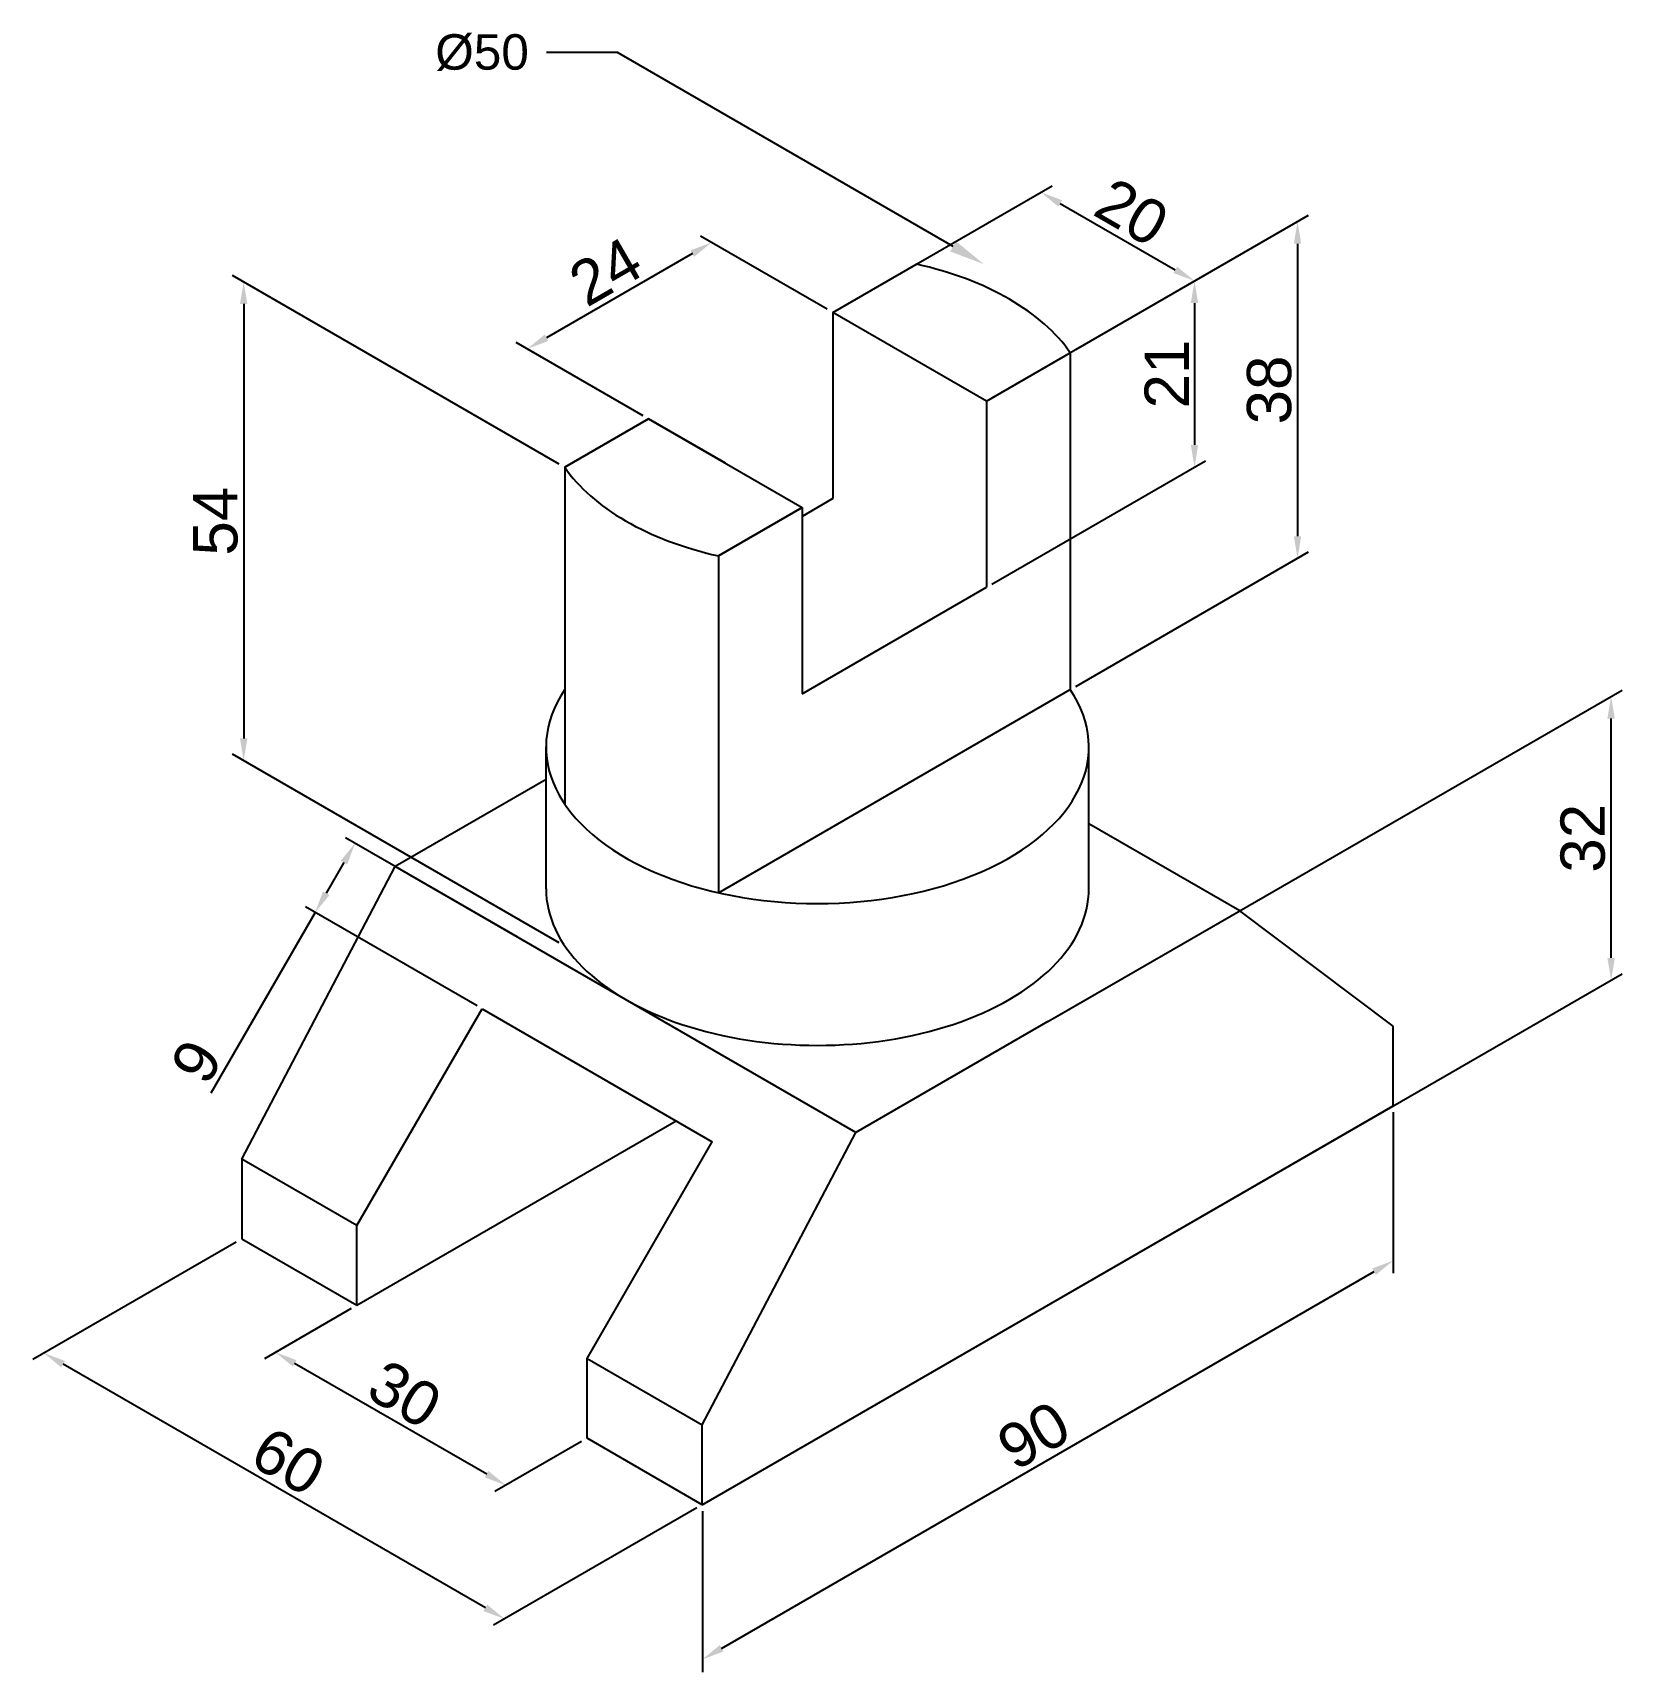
# Model space of a CAD drawing. Header units: millimetres. Extents: x 1641 to 1820, y 154 to 339.
import ezdxf
from ezdxf import colors
from ezdxf.entities.mleader import LeaderData, LeaderLine
from ezdxf.math import Vec2, Vec3

# ---------------------------------------------------------------- set-up
doc = ezdxf.new("R2010")
doc.units = ezdxf.units.MM
doc.styles.get("Standard").update_dxf_attribs({"font": 'arial.ttf'})
doc.dimstyles.new('ISO-25', dxfattribs={"dimtxt": 5, "dimasz": 2.5, "dimexe": 1.25, "dimexo": 0.625, "dimtad": 1, "dimtxsty": 'Standard', "dimcen": 2.5, "dimadec": 0, "dimazin": 0, "dimtfac": 1, "dimtmove": 0, "dimatfit": 3, "dimfxl": 1, "dimarcsym": 0})

# ---------------------------------------------------------------- blocks, each defined once
blk = doc.blocks.new('*D38')
at = {"color": 0, "lineweight": -2, "transparency": 16777216}
for p, q in [((1695.59, 237.27), (1676.23, 248.45)), ((1676.06, 245.66), (1674.06, 242.2)), ((1691.09, 229.48), (1671.73, 240.66)), ((1672.81, 240.03), (1661.06, 219.66))]:
    blk.add_line(p, q, dxfattribs=at)
at = {"color": 0, "transparency": 16777216}
for points in [[(1675.7, 245.87), (1676.43, 245.45), (1677.31, 247.83)], [(1673.7, 242.4), (1674.43, 241.99), (1672.81, 240.03)]]:
    blk.add_solid(points, dxfattribs=at)
at = {"layer": 'Defpoints', "color": 0, "transparency": 16777216}
for p in [(1672.81, 240.03), (1696.13, 236.96), (1691.63, 229.17)]:
    blk.add_point(p, dxfattribs=at)
at = {"color": 0, "transparency": 16777216, "insert": (1659.44, 223.22), "char_height": 5, "attachment_point": 5, "rotation": 60}
blk.add_mtext('9', dxfattribs=at)
blk = doc.blocks.new('*D39')
at = {"color": 0, "lineweight": -2, "transparency": 16777216}
for p, q in [((1794.43, 217.49), (1794.43, 199.32)), ((1718.65, 157.01), (1792.26, 199.51)), ((1716.49, 172.49), (1716.49, 154.32))]:
    blk.add_line(p, q, dxfattribs=at)
at = {"color": 0, "transparency": 16777216}
for points in [[(1792.05, 199.87), (1792.47, 199.15), (1794.43, 200.76)], [(1718.44, 157.37), (1718.86, 156.65), (1716.49, 155.76)]]:
    blk.add_solid(points, dxfattribs=at)
at = {"layer": 'Defpoints', "color": 0, "transparency": 16777216}
for p in [(1794.43, 218.21), (1794.43, 200.76), (1716.49, 173.21)]:
    blk.add_point(p, dxfattribs=at)
at = {"color": 0, "transparency": 16777216, "insert": (1753.87, 181.02), "char_height": 5, "attachment_point": 5, "rotation": 30}
blk.add_mtext('90', dxfattribs=at)
blk = doc.blocks.new('*D40')
at = {"color": 0, "lineweight": -2, "transparency": 16777216}
for p, q in [((1756.08, 228.07), (1820.25, 265.12)), ((1819, 234.9), (1819, 261.9)), ((1756.08, 196.07), (1820.25, 233.12))]:
    blk.add_line(p, q, dxfattribs=at)
at = {"color": 0, "transparency": 16777216}
for points in [[(1818.58, 261.9), (1819.42, 261.9), (1819, 264.4)], [(1818.58, 234.9), (1819.42, 234.9), (1819, 232.4)]]:
    blk.add_solid(points, dxfattribs=at)
at = {"layer": 'Defpoints', "color": 0, "transparency": 16777216}
for p in [(1819, 264.4), (1755.46, 227.71), (1755.46, 195.71)]:
    blk.add_point(p, dxfattribs=at)
at = {"color": 0, "transparency": 16777216, "insert": (1815.82, 248.4), "char_height": 5, "attachment_point": 5, "rotation": 90}
blk.add_mtext('32', dxfattribs=at)
blk = doc.blocks.new('*D41')
at = {"color": 0, "lineweight": -2, "transparency": 16777216}
for p, q in [((1663.9, 202.85), (1640.96, 189.61)), ((1692.01, 161.58), (1644.38, 189.08)), ((1715.86, 172.85), (1692.92, 159.61))]:
    blk.add_line(p, q, dxfattribs=at)
at = {"color": 0, "transparency": 16777216}
for points in [[(1644.58, 189.44), (1644.17, 188.72), (1642.21, 190.33)], [(1692.22, 161.94), (1691.8, 161.22), (1694.17, 160.33)]]:
    blk.add_solid(points, dxfattribs=at)
at = {"layer": 'Defpoints', "color": 0, "transparency": 16777216}
for p in [(1664.52, 203.21), (1642.21, 190.33), (1716.49, 173.21)]:
    blk.add_point(p, dxfattribs=at)
at = {"color": 0, "transparency": 16777216, "insert": (1669.78, 178.08), "char_height": 5, "attachment_point": 5, "rotation": 330}
blk.add_mtext('60', dxfattribs=at)
blk = doc.blocks.new('*D42')
at = {"color": 0, "lineweight": -2, "transparency": 16777216}
for p, q in [((1676.89, 195.35), (1667.09, 189.69)), ((1692.16, 176.66), (1670.5, 189.16)), ((1702.87, 180.35), (1693.07, 174.69))]:
    blk.add_line(p, q, dxfattribs=at)
at = {"color": 0, "transparency": 16777216}
for points in [[(1670.71, 189.52), (1670.3, 188.8), (1668.34, 190.41)], [(1692.36, 177.02), (1691.95, 176.3), (1694.32, 175.41)]]:
    blk.add_solid(points, dxfattribs=at)
at = {"layer": 'Defpoints', "color": 0, "transparency": 16777216}
for p in [(1677.51, 195.71), (1668.34, 190.41), (1703.5, 180.71)]:
    blk.add_point(p, dxfattribs=at)
at = {"color": 0, "transparency": 16777216, "insert": (1682.92, 185.67), "char_height": 5, "attachment_point": 5, "rotation": 330}
blk.add_mtext('30', dxfattribs=at)
blk = doc.blocks.new('*D43')
at = {"color": 0, "lineweight": -2, "transparency": 16777216}
for p, q in [((1749.15, 298.07), (1773.26, 311.99)), ((1772.01, 308.77), (1772.01, 292.77)), ((1749.15, 277.07), (1773.26, 290.99))]:
    blk.add_line(p, q, dxfattribs=at)
at = {"color": 0, "transparency": 16777216}
for points in [[(1771.59, 308.77), (1772.42, 308.77), (1772.01, 311.27)], [(1771.59, 292.77), (1772.42, 292.77), (1772.01, 290.27)]]:
    blk.add_solid(points, dxfattribs=at)
at = {"layer": 'Defpoints', "color": 0, "transparency": 16777216}
for p in [(1748.53, 297.71), (1772.01, 290.27), (1748.53, 276.71)]:
    blk.add_point(p, dxfattribs=at)
at = {"color": 0, "transparency": 16777216, "insert": (1768.87, 300.77), "char_height": 5, "attachment_point": 5, "rotation": 90}
blk.add_mtext('21', dxfattribs=at)
blk = doc.blocks.new('*D44')
at = {"color": 0, "lineweight": -2, "transparency": 16777216}
for p, q in [((1758.6, 303.53), (1784.88, 318.7)), ((1783.63, 315.47), (1783.63, 282.47)), ((1758.6, 265.53), (1784.88, 280.7))]:
    blk.add_line(p, q, dxfattribs=at)
at = {"color": 0, "transparency": 16777216}
for points in [[(1783.21, 315.47), (1784.04, 315.47), (1783.63, 317.97)], [(1783.21, 282.47), (1784.04, 282.47), (1783.63, 279.97)]]:
    blk.add_solid(points, dxfattribs=at)
at = {"layer": 'Defpoints', "color": 0, "transparency": 16777216}
for p in [(1757.98, 303.17), (1783.63, 279.97), (1757.98, 265.17)]:
    blk.add_point(p, dxfattribs=at)
at = {"color": 0, "transparency": 16777216, "insert": (1780.45, 298.97), "char_height": 5, "attachment_point": 5, "rotation": 90}
blk.add_mtext('38', dxfattribs=at)
blk = doc.blocks.new('*D45')
at = {"color": 0, "lineweight": -2, "transparency": 16777216}
for p, q in [((1731.83, 308.07), (1755.94, 321.99)), ((1756.85, 320.02), (1769.84, 312.52)), ((1749.15, 298.07), (1773.26, 311.99))]:
    blk.add_line(p, q, dxfattribs=at)
at = {"color": 0, "transparency": 16777216}
for points in [[(1757.06, 320.38), (1756.64, 319.66), (1754.69, 321.27)], [(1770.05, 312.88), (1769.63, 312.16), (1772.01, 311.27)]]:
    blk.add_solid(points, dxfattribs=at)
at = {"layer": 'Defpoints', "color": 0, "transparency": 16777216}
for p in [(1772.01, 311.27), (1731.21, 307.71), (1748.53, 297.71)]:
    blk.add_point(p, dxfattribs=at)
at = {"color": 0, "transparency": 16777216, "insert": (1764.94, 319.02), "char_height": 5, "attachment_point": 5, "rotation": 330}
blk.add_mtext('20', dxfattribs=at)
blk = doc.blocks.new('*D46')
at = {"color": 0, "lineweight": -2, "transparency": 16777216}
for p, q in [((1730.58, 308.07), (1716.27, 316.33)), ((1715.36, 314.36), (1698.9, 304.86)), ((1709.8, 296.07), (1695.49, 304.33))]:
    blk.add_line(p, q, dxfattribs=at)
at = {"color": 0, "transparency": 16777216}
for points in [[(1715.15, 314.72), (1715.57, 314), (1717.52, 315.61)], [(1698.7, 305.22), (1699.11, 304.5), (1696.74, 303.61)]]:
    blk.add_solid(points, dxfattribs=at)
at = {"layer": 'Defpoints', "color": 0, "transparency": 16777216}
for p in [(1731.21, 307.71), (1696.74, 303.61), (1710.42, 295.71)]:
    blk.add_point(p, dxfattribs=at)
at = {"color": 0, "transparency": 16777216, "insert": (1705.56, 312.33), "char_height": 5, "attachment_point": 5, "rotation": 30}
blk.add_mtext('24', dxfattribs=at)
blk = doc.blocks.new('*D47')
at = {"color": 0, "lineweight": -2, "transparency": 16777216}
for p, q in [((1700.35, 290.61), (1663.5, 311.89)), ((1664.75, 308.67), (1664.75, 259.67)), ((1700.35, 236.61), (1663.5, 257.89))]:
    blk.add_line(p, q, dxfattribs=at)
at = {"color": 0, "transparency": 16777216}
for points in [[(1664.33, 308.67), (1665.17, 308.67), (1664.75, 311.17)], [(1664.33, 259.67), (1665.17, 259.67), (1664.75, 257.17)]]:
    blk.add_solid(points, dxfattribs=at)
at = {"layer": 'Defpoints', "color": 0, "transparency": 16777216}
for p in [(1700.97, 290.25), (1664.75, 257.17), (1700.97, 236.25)]:
    blk.add_point(p, dxfattribs=at)
at = {"color": 0, "transparency": 16777216, "insert": (1661.58, 284.17), "char_height": 5, "attachment_point": 5, "rotation": 90}
blk.add_mtext('54', dxfattribs=at)

msp = doc.modelspace()

# ---------------------------------------------------------------- linework, layer by layer
for p, q in [((1731.208, 307.71), (1740.659, 313.167)), ((1748.528, 297.71), (1731.208, 307.71)), ((1731.208, 307.71), (1731.208, 286.71)), ((1748.528, 297.71), (1757.979, 303.167)), ((1757.979, 303.167), (1757.979, 265.167)), ((1748.528, 297.71), (1748.528, 276.71)), ((1710.423, 295.71), (1700.972, 290.254)), ((1700.972, 290.254), (1710.423, 295.71)), ((1719.084, 290.71), (1710.423, 295.71)), ((1710.423, 295.71), (1727.744, 285.71)), ((1700.972, 290.254), (1700.972, 252.254)), ((1731.208, 286.71), (1727.744, 284.71)), ((1727.744, 285.71), (1718.293, 280.254)), ((1718.293, 280.254), (1727.744, 285.71)), ((1727.744, 285.71), (1727.744, 264.71)), ((1718.293, 280.254), (1718.293, 242.254)), ((1727.744, 264.71), (1748.528, 276.71)), ((1718.293, 242.254), (1757.979, 265.167)), ((1698.857, 242.71), (1698.857, 258.71)), ((1760.095, 242.71), (1760.095, 258.71)), ((1698.857, 255.033), (1681.844, 245.21)), ((1777.107, 240.21), (1760.095, 250.033)), ((1664.524, 212.21), (1681.844, 245.21)), ((1733.806, 215.21), (1681.844, 245.21)), ((1755.457, 227.71), (1777.107, 240.21)), ((1794.428, 227.21), (1777.107, 240.21)), ((1677.514, 204.71), (1691.634, 229.166)), ((1691.634, 229.166), (1717.615, 214.166)), ((1755.457, 227.71), (1733.806, 215.21)), ((1794.428, 218.21), (1794.428, 227.21)), ((1677.514, 195.71), (1713.548, 216.514)), ((1716.485, 173.21), (1794.428, 218.21)), ((1716.485, 182.21), (1733.806, 215.21)), ((1703.495, 189.71), (1717.615, 214.166)), ((1677.514, 204.71), (1664.524, 212.21)), ((1664.524, 212.21), (1664.524, 203.21)), ((1677.514, 195.71), (1677.514, 204.71)), ((1664.524, 203.21), (1677.514, 195.71)), ((1703.495, 180.71), (1703.495, 189.71)), ((1703.495, 189.71), (1716.485, 182.21)), ((1716.485, 173.21), (1716.485, 182.21)), ((1716.485, 173.21), (1703.495, 180.71))]:
    msp.add_line(p, q)
for centre, start_param, end_param in [((1729.476, 296.71), 3.515474, 4.3385077), ((1729.476, 296.71), 0.3738813, 1.196915), ((1729.476, 258.71), 5.909304, 9.7986593), ((1729.476, 242.71), 6.2831853, 9.424778)]:
    msp.add_ellipse(centre, major_axis=(-30.619, 0), ratio=0.5773503, start_param=start_param, end_param=end_param)

# ---------------------------------------------------------------- dimensions: what is measured, and where the dimension line sits
for p1, p2, distance, picture, middle in [((1731.208, 307.71), (1748.528, 297.71), 23.479, '*D45', (1764.936, 319.018)), ((1757.979, 303.167), (1757.979, 265.167), 25.648, '*D44', (1780.447, 298.974)), ((1731.208, 307.71), (1710.423, 295.71), -13.684, '*D46', (1705.564, 312.326)), ((1700.972, 290.254), (1700.972, 236.254), -36.223, '*D47', (1661.582, 284.167)), ((1748.528, 297.71), (1748.528, 276.71), 23.479, '*D43', (1768.872, 300.766)), ((1755.457, 195.71), (1755.457, 227.71), -63.545, '*D40', (1815.822, 248.398)), ((1716.485, 173.21), (1794.428, 218.21), -15.109, '*D39', (1753.868, 181.016)), ((1716.485, 173.21), (1664.524, 203.21), 22.313, '*D41', (1669.781, 178.08)), ((1703.495, 180.71), (1677.514, 195.71), 9.175, '*D42', (1682.92, 185.667))]:
    dim = msp.add_aligned_dim(p1=p1, p2=p2, distance=distance, dimstyle='ISO-25')
    dim.commit()
    dim.dimension.update_dxf_attribs({"geometry": picture, "text_midpoint": middle})
dim = msp.add_linear_dim(base=(1672.815, 240.031), p1=(1696.134, 236.96), p2=(1691.634, 229.166), angle=240, dimstyle='ISO-25')
dim.commit()
dim.dimension.update_dxf_attribs({"geometry": '*D38', "text_midpoint": (1662.189, 221.628), "dimtype": 161})

# ---------------------------------------------------------------- leaders
ml = msp.add_multileader_mtext('Standard')
ml.set_content('%%C50', color=256)
ml.set_leader_properties()
ml.build(insert=Vec2(0, 0))
ctx = ml.context
ctx.base_point, ctx.plane_origin = Vec3(1684.854, 337.023), Vec3(1748.242, 313.167)
ctx.text_align_type = 2
notes = []
notes.append((ctx, [(0, (1, 1, 0), (1706.922, 337.023), (-1, 0), 8, [(0, [(1748.242, 313.167)], 0, [])])]))
ctx.mtext.insert, ctx.mtext.alignment, ctx.mtext.flow_direction = Vec3(1696.922, 339.103), 3, 5
for ctx, leaders in notes:
    for number, flags, end, landing, length, lines in leaders:
        leader = LeaderData()
        leader.index, (leader.has_last_leader_line, leader.has_dogleg_vector, leader.attachment_direction) = number, flags
        leader.last_leader_point, leader.dogleg_vector, leader.dogleg_length = Vec3(end), Vec3(landing), length
        for number, points, colour, breaks in lines:
            line = LeaderLine()
            line.index, line.vertices, line.color, line.breaks = number, Vec3.list(points), colors.encode_raw_color(colour), breaks
            leader.lines.append(line)
        ctx.leaders.append(leader)

doc.saveas('drawing.dxf')
